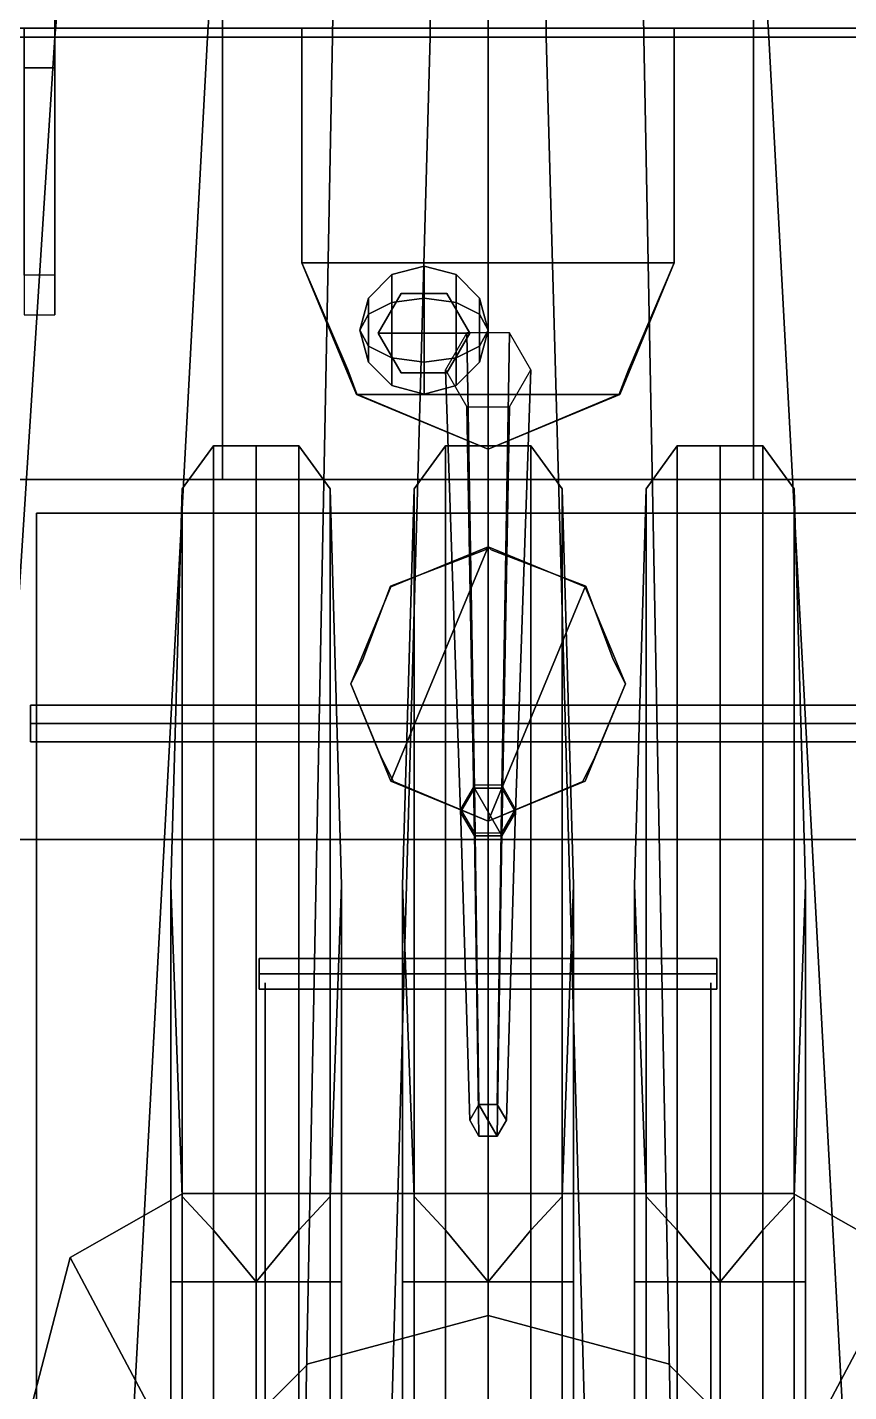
# Model space of a CAD drawing. Header units: millimetres. Extents: x -5 to 5, y -86 to 49.
# Drawn here: x -1.51 to 1.182, y 20.79 to 25.263 of the extents above; entities that cross this region are included whole.
import ezdxf

# ---------------------------------------------------------------- set-up
doc = ezdxf.new("R2010")
doc.units = ezdxf.units.MM
for name, color, linetype in [('deck', 3, 'Continuous'), ('drawing', 9, 'Continuous'), ('h2', 6, 'Continuous'), ('railings', 6, 'Continuous'), ('superstructure', 2, 'Continuous'), ('turret', 2, 'Continuous')]:
    doc.layers.add(name, color=color, linetype=linetype)

msp = doc.modelspace()

# ---------------------------------------------------------------- linework, layer by layer
for points in [[(0, 22.16, 24.81), (0, 48.64, 5.23), (0, 48.64, 5.28), (0, 22.16, 24.85)], [(0, 22.16, 24.85), (0, 48.64, 5.28), (0, 48.64, 5.23), (0, 22.16, 24.81)], [(0, 25.23, -3.21), (0, 29.89, -3.21), (0.19, 29.89, -3.14), (0.19, 25.23, -3.21)], [(0.19, 25.23, -3.21), (0.19, 29.89, -3.14), (0.44, 29.89, -3.02), (0.51, 25.23, -3.12)], [(0.51, 25.23, -3.12), (0.44, 29.89, -3.02), (0.62, 29.89, -2.9), (0.92, 25.23, -2.9)], [(0.92, 25.23, -2.9), (0.62, 29.89, -2.9), (1.01, 29.89, -2.61), (1.42, 25.23, -2.61)], [(1.42, 25.23, -2.61), (1.01, 29.89, -2.61), (1.33, 29.89, -2.29), (1.76, 25.23, -2.29)], [(0.87, 25.23, 5.01), (0.87, 27.24, 5.01), (0, 27.24, 5.05), (0, 25.23, 5.05)], [(1.89, 25.23, 4.97), (1.42, 27.24, 4.985), (0.87, 27.24, 5.01), (0.87, 25.23, 5.01)], [(-1.42, 25.26, 7.34), (-1.42, 24.45, 4.81), (-1.52, 24.45, 4.81), (-1.52, 25.26, 7.34)], [(-1.42, 25.13, 7.34), (-1.42, 25.26, 7.34), (-1.52, 25.26, 7.34), (-1.52, 25.13, 7.34)], [(-1.42, 24.32, 4.81), (-1.42, 24.45, 4.81), (-1.42, 25.26, 7.34), (-1.42, 25.13, 7.34)], [(0, 20.57, -3.3), (0, 25.23, -3.21), (0.19, 25.23, -3.21), (0.32, 20.57, -3.21)], [(0, 23.78, 5.04), (0, 25.23, 5.04), (0.87, 25.23, 5), (0.87, 23.78, 5)], [(0.87, 23.78, 5.01), (0.87, 25.23, 5.01), (0, 25.23, 5.05), (0, 23.78, 5.05)], [(0.32, 20.57, -3.21), (0.19, 25.23, -3.21), (0.51, 25.23, -3.12), (0.6, 20.57, -3.12)], [(0.6, 20.57, -3.12), (0.51, 25.23, -3.12), (0.92, 25.23, -2.9), (1.17, 20.57, -2.9)], [(0.87, 23.78, 5), (0.87, 25.23, 5), (1.89, 25.23, 4.96), (1.89, 23.78, 4.96)], [(1.89, 23.78, 4.97), (1.89, 25.23, 4.97), (0.87, 25.23, 5.01), (0.87, 23.78, 5.01)], [(1.17, 20.57, -2.9), (0.92, 25.23, -2.9), (1.42, 25.23, -2.61), (1.72, 20.57, -2.61)], [(-1.52, 25.13, 7.34), (-1.52, 24.32, 4.81), (-1.42, 24.32, 4.81), (-1.42, 25.13, 7.34)], [(-0.315, 24.3609, 9.7975), (-0.21, 24.375, 9.8219), (-0.21, 24.48, 9.64), (-0.315, 24.4519, 9.64)], [(-0.315, 24.4519, 9.64), (-0.21, 24.48, 9.64), (-0.21, 24.375, 9.4581), (-0.315, 24.3609, 9.4825)], [(-0.21, 24.375, 9.8219), (-0.105, 24.3609, 9.7975), (-0.105, 24.4519, 9.64), (-0.21, 24.48, 9.64)], [(-0.21, 24.48, 9.64), (-0.105, 24.4519, 9.64), (-0.105, 24.3609, 9.4825), (-0.21, 24.375, 9.4581)], [(-0.3919, 24.3225, 9.7309), (-0.315, 24.3609, 9.7975), (-0.315, 24.4519, 9.64), (-0.3919, 24.375, 9.64)], [(-0.3919, 24.375, 9.64), (-0.315, 24.4519, 9.64), (-0.315, 24.3609, 9.4825), (-0.3919, 24.3225, 9.5491)], [(-0.105, 24.3609, 9.7975), (-0.0281, 24.3225, 9.7309), (-0.0281, 24.375, 9.64), (-0.105, 24.4519, 9.64)], [(-0.105, 24.4519, 9.64), (-0.0281, 24.375, 9.64), (-0.0281, 24.3225, 9.5491), (-0.105, 24.3609, 9.4825)], [(-0.36, 24.26, 9.46), (-0.06, 24.26, 9.46), (-0.135, 24.3899, 9.46), (-0.285, 24.3899, 9.46)], [(-0.285, 24.3899, 8.62), (-0.36, 24.26, 8.62), (-0.36, 24.26, 9.46), (-0.285, 24.3899, 9.46)], [(-0.135, 24.3899, 8.62), (-0.285, 24.3899, 8.62), (-0.285, 24.3899, 9.46), (-0.135, 24.3899, 9.46)], [(-0.06, 24.26, 8.62), (-0.135, 24.3899, 8.62), (-0.135, 24.3899, 9.46), (-0.06, 24.26, 9.46)], [(-0.42, 24.27, 9.64), (-0.3919, 24.3225, 9.7309), (-0.3919, 24.375, 9.64), (-0.42, 24.27, 9.64)], [(-0.42, 24.27, 9.64), (-0.3919, 24.375, 9.64), (-0.3919, 24.3225, 9.5491), (-0.42, 24.27, 9.64)], [(-0.3919, 24.2175, 9.7309), (-0.315, 24.1791, 9.7975), (-0.315, 24.3609, 9.7975), (-0.3919, 24.3225, 9.7309)], [(-0.3919, 24.3225, 9.5491), (-0.315, 24.3609, 9.4825), (-0.315, 24.1791, 9.4825), (-0.3919, 24.2175, 9.5491)], [(-0.315, 24.1791, 9.7975), (-0.21, 24.165, 9.8219), (-0.21, 24.375, 9.8219), (-0.315, 24.3609, 9.7975)], [(-0.315, 24.3609, 9.4825), (-0.21, 24.375, 9.4581), (-0.21, 24.165, 9.4581), (-0.315, 24.1791, 9.4825)], [(-0.21, 24.165, 9.8219), (-0.105, 24.1791, 9.7975), (-0.105, 24.3609, 9.7975), (-0.21, 24.375, 9.8219)], [(-0.21, 24.375, 9.4581), (-0.105, 24.3609, 9.4825), (-0.105, 24.1791, 9.4825), (-0.21, 24.165, 9.4581)], [(-0.105, 24.1791, 9.7975), (-0.0281, 24.2175, 9.7309), (-0.0281, 24.3225, 9.7309), (-0.105, 24.3609, 9.7975)], [(-0.105, 24.3609, 9.4825), (-0.0281, 24.3225, 9.5491), (-0.0281, 24.2175, 9.5491), (-0.105, 24.1791, 9.4825)], [(-0.0281, 24.3225, 9.7309), (0, 24.27, 9.64), (0, 24.27, 9.64), (-0.0281, 24.375, 9.64)], [(-0.0281, 24.375, 9.64), (0, 24.27, 9.64), (0, 24.27, 9.64), (-0.0281, 24.3225, 9.5491)], [(-0.42, 24.27, 9.64), (-0.3919, 24.2175, 9.7309), (-0.3919, 24.3225, 9.7309), (-0.42, 24.27, 9.64)], [(-0.42, 24.27, 9.64), (-0.3919, 24.3225, 9.5491), (-0.3919, 24.2175, 9.5491), (-0.42, 24.27, 9.64)], [(-0.0281, 24.2175, 9.7309), (0, 24.27, 9.64), (0, 24.27, 9.64), (-0.0281, 24.3225, 9.7309)], [(-0.0281, 24.3225, 9.5491), (0, 24.27, 9.64), (0, 24.27, 9.64), (-0.0281, 24.2175, 9.5491)], [(-0.42, 24.27, 9.64), (-0.3919, 24.165, 9.64), (-0.3919, 24.2175, 9.7309), (-0.42, 24.27, 9.64)], [(-0.42, 24.27, 9.64), (-0.3919, 24.2175, 9.5491), (-0.3919, 24.165, 9.64), (-0.42, 24.27, 9.64)], [(-0.285, 24.1301, 9.46), (-0.135, 24.1301, 9.46), (-0.06, 24.26, 9.46), (-0.36, 24.26, 9.46)], [(-0.36, 24.26, 8.62), (-0.285, 24.1301, 8.62), (-0.285, 24.1301, 9.46), (-0.36, 24.26, 9.46)], [(-0.07, 24.2612, 5.05), (-0.14, 24.14, 5.05), (-0.09, 22.69, 19.62), (-0.045, 22.7679, 19.62)], [(-0.135, 24.1301, 8.62), (-0.06, 24.26, 8.62), (-0.06, 24.26, 9.46), (-0.135, 24.1301, 9.46)], [(0.07, 24.2612, 5.05), (-0.07, 24.2612, 5.05), (-0.045, 22.7679, 19.62), (0.045, 22.7679, 19.62)], [(-0.0281, 24.165, 9.64), (0, 24.27, 9.64), (0, 24.27, 9.64), (-0.0281, 24.2175, 9.7309)], [(-0.0281, 24.2175, 9.5491), (0, 24.27, 9.64), (0, 24.27, 9.64), (-0.0281, 24.165, 9.64)], [(0.14, 24.14, 5.05), (0.07, 24.2612, 5.05), (0.045, 22.7679, 19.62), (0.09, 22.69, 19.62)], [(-0.3919, 24.165, 9.64), (-0.315, 24.0881, 9.64), (-0.315, 24.1791, 9.7975), (-0.3919, 24.2175, 9.7309)], [(-0.3919, 24.2175, 9.5491), (-0.315, 24.1791, 9.4825), (-0.315, 24.0881, 9.64), (-0.3919, 24.165, 9.64)], [(-0.105, 24.0881, 9.64), (-0.0281, 24.165, 9.64), (-0.0281, 24.2175, 9.7309), (-0.105, 24.1791, 9.7975)], [(-0.105, 24.1791, 9.4825), (-0.0281, 24.2175, 9.5491), (-0.0281, 24.165, 9.64), (-0.105, 24.0881, 9.64)], [(-0.315, 24.0881, 9.64), (-0.21, 24.06, 9.64), (-0.21, 24.165, 9.8219), (-0.315, 24.1791, 9.7975)], [(-0.315, 24.1791, 9.4825), (-0.21, 24.165, 9.4581), (-0.21, 24.06, 9.64), (-0.315, 24.0881, 9.64)], [(-0.21, 24.06, 9.64), (-0.105, 24.0881, 9.64), (-0.105, 24.1791, 9.7975), (-0.21, 24.165, 9.8219)], [(-0.21, 24.165, 9.4581), (-0.105, 24.1791, 9.4825), (-0.105, 24.0881, 9.64), (-0.21, 24.06, 9.64)], [(-0.285, 24.1301, 8.62), (-0.135, 24.1301, 8.62), (-0.135, 24.1301, 9.46), (-0.285, 24.1301, 9.46)], [(-0.14, 24.14, 5.05), (-0.07, 24.0188, 5.05), (-0.045, 22.6121, 19.62), (-0.09, 22.69, 19.62)], [(0.07, 24.0188, 5.05), (0.14, 24.14, 5.05), (0.09, 22.69, 19.62), (0.045, 22.6121, 19.62)], [(-0.07, 24.0188, 5.05), (0.07, 24.0188, 5.05), (0.045, 22.6121, 19.62), (-0.045, 22.6121, 19.62)], [(0.87, 23.78, 5), (0.87, 23.78, 5.01), (0, 23.78, 5.05), (0, 23.78, 5.04)], [(1.89, 23.78, 4.96), (1.89, 23.78, 4.97), (0.87, 23.78, 5.01), (0.87, 23.78, 5)], [(-0.3182, 22.7918, 18.46), (0, 23.56, 18.46), (-0.3182, 23.4282, 18.46), (-0.45, 23.11, 18.46)], [(0, 23.56, 18.36), (-0.3182, 23.4282, 18.36), (-0.3182, 23.4282, 18.46), (0, 23.56, 18.46)], [(0, 22.66, 18.46), (0.3182, 23.4282, 18.46), (0, 23.56, 18.46), (-0.3182, 22.7918, 18.46)], [(0.3182, 23.4282, 18.36), (0, 23.56, 18.36), (0, 23.56, 18.46), (0.3182, 23.4282, 18.46)], [(-0.3182, 23.4282, 18.36), (-0.45, 23.11, 18.36), (-0.45, 23.11, 18.46), (-0.3182, 23.4282, 18.46)], [(0.3182, 22.7918, 18.46), (0.45, 23.11, 18.46), (0.3182, 23.4282, 18.46), (0, 22.66, 18.46)], [(0.45, 23.11, 18.36), (0.3182, 23.4282, 18.36), (0.3182, 23.4282, 18.46), (0.45, 23.11, 18.46)], [(-0.45, 23.11, 18.36), (-0.3182, 22.7918, 18.36), (-0.3182, 22.7918, 18.46), (-0.45, 23.11, 18.46)], [(0.3182, 22.7918, 18.36), (0.45, 23.11, 18.36), (0.45, 23.11, 18.46), (0.3182, 22.7918, 18.46)], [(-1.5, 23.04, 18.11), (-1.5, 22.98, 18.17), (1.5, 22.98, 18.17), (1.5, 23.04, 18.11)], [(-1.5, 22.98, 18.05), (-1.5, 23.04, 18.11), (1.5, 23.04, 18.11), (1.5, 22.98, 18.05)], [(-1.5, 23.04, 18.11), (-1.5, 22.98, 18.05), (-1.5, 22.92, 18.11), (-1.5, 22.98, 18.17)], [(-1.5, 22.98, 18.17), (-1.5, 22.92, 18.11), (1.5, 22.92, 18.11), (1.5, 22.98, 18.17)], [(-1.5, 22.92, 18.11), (-1.5, 22.98, 18.05), (1.5, 22.98, 18.05), (1.5, 22.92, 18.11)], [(-1.48, -24.92, 18.17), (-1.48, 22.95, 18.14), (-1.48, 22.95, 18.08), (-1.48, -24.92, 18.11)], [(-1.48, -24.92, 18.11), (-1.48, 22.95, 18.08), (-1.48, 22.95, 18.14), (-1.48, -24.92, 18.17)], [(-0.3182, 22.7918, 18.36), (0, 22.66, 18.36), (0, 22.66, 18.46), (-0.3182, 22.7918, 18.46)], [(-0.045, 22.7779, 17.76), (-0.09, 22.7, 17.76), (-0.06, 21.68, 29.08), (-0.03, 21.732, 29.08)], [(-0.09, 22.69, 19.62), (-0.045, 22.6121, 19.62), (0.045, 22.6121, 19.62), (-0.045, 22.7679, 19.62)], [(0.045, 22.7779, 17.76), (-0.045, 22.7779, 17.76), (-0.03, 21.732, 29.08), (0.03, 21.732, 29.08)], [(-0.045, 22.7679, 19.62), (0.045, 22.6121, 19.62), (0.09, 22.69, 19.62), (0.045, 22.7679, 19.62)], [(0, 22.66, 18.36), (0.3182, 22.7918, 18.36), (0.3182, 22.7918, 18.46), (0, 22.66, 18.46)], [(0.09, 22.7, 17.76), (0.045, 22.7779, 17.76), (0.03, 21.732, 29.08), (0.06, 21.68, 29.08)], [(-0.09, 22.7, 17.76), (-0.045, 22.6221, 17.76), (-0.03, 21.628, 29.08), (-0.06, 21.68, 29.08)], [(0.045, 22.6221, 17.76), (0.09, 22.7, 17.76), (0.06, 21.68, 29.08), (0.03, 21.628, 29.08)], [(-0.045, 22.6221, 17.76), (0.045, 22.6221, 17.76), (0.03, 21.628, 29.08), (-0.03, 21.628, 29.08)], [(-0.75, 22.21, 24.86), (-0.75, 22.16, 24.91), (0.75, 22.16, 24.91), (0.75, 22.21, 24.86)], [(-0.75, 22.16, 24.81), (-0.75, 22.21, 24.86), (0.75, 22.21, 24.86), (0.75, 22.16, 24.81)], [(-0.75, 22.21, 24.86), (-0.75, 22.16, 24.81), (-0.75, 22.11, 24.86), (-0.75, 22.16, 24.91)], [(0.75, 22.16, 24.91), (0.75, 22.11, 24.86), (0.75, 22.16, 24.81), (0.75, 22.21, 24.86)], [(-0.75, 22.16, 24.91), (-0.75, 22.11, 24.86), (0.75, 22.11, 24.86), (0.75, 22.16, 24.91)], [(-0.75, 22.11, 24.86), (-0.75, 22.16, 24.81), (0.75, 22.16, 24.81), (0.75, 22.11, 24.86)], [(-0.73, -25.77, 24.88), (-0.73, 22.13, 24.88), (-0.73, 22.13, 24.84), (-0.73, -25.77, 24.84)], [(-0.73, -25.77, 24.84), (-0.73, 22.13, 24.84), (-0.73, 22.13, 24.88), (-0.73, -25.77, 24.88)], [(0.73, -25.77, 24.88), (0.73, 22.13, 24.88), (0.73, 22.13, 24.84), (0.73, -25.77, 24.84)], [(0.73, -25.77, 24.84), (0.73, 22.13, 24.84), (0.73, 22.13, 24.88), (0.73, -25.77, 24.88)], [(0, -26.11, 26.91), (0, 21.81, 27.02), (0, 21.82, 26.98), (0, -26.11, 26.87)], [(0, -26.11, 26.87), (0, 21.82, 26.98), (0, 21.81, 27.02), (0, -26.11, 26.91)], [(-0.06, 21.68, 29.08), (-0.03, 21.628, 29.08), (0.03, 21.628, 29.08), (-0.03, 21.732, 29.08)], [(-0.03, 21.732, 29.08), (0.03, 21.628, 29.08), (0.06, 21.68, 29.08), (0.03, 21.732, 29.08)]]:
    msp.add_3dface(points)
at = {"layer": 'deck', "color": 3}
for points in [[(3.22, 25.23, 2.72), (3.37, 25.23, 3.82), (-3.37, 25.23, 3.82), (-3.22, 25.23, 2.72)], [(3.2972, 22.6, 2.54), (3.19, 25.23, 2.54), (-3.19, 25.23, 2.54), (-3.2972, 22.6, 2.54)], [(3.19, 25.23, 2.54), (3.22, 25.23, 2.72), (-3.22, 25.23, 2.72), (-3.19, 25.23, 2.54)], [(3.4, 20.57, 2.54), (3.3172, 22.6, 2.54), (-3.3172, 22.6, 2.54), (-3.4, 20.57, 2.54)]]:
    msp.add_3dface(points, dxfattribs=at)
at = {"layer": 'drawing', "extrusion": (1, -1.22461e-16, 0)}
msp.add_line((0, -48.93, -5.93), (0, 48.93, -5.93), dxfattribs=at)
at = {"layer": 'h2'}
for points in [[(-1.76, 25.23, -2.29), (-1.33, 29.89, -2.29), (-1.61, 29.89, -1.91), (-2.1, 25.23, -1.91)], [(-1.89, 25.23, 4.97), (-1.61, 29.89, 4.97), (-1.42, 28.08, 4.985), (-1.42, 27.24, 4.985)], [(-1.42, 25.23, -2.61), (-1.01, 29.89, -2.61), (-1.33, 29.89, -2.29), (-1.76, 25.23, -2.29)], [(-0.92, 25.23, -2.9), (-0.62, 29.89, -2.9), (-1.01, 29.89, -2.61), (-1.42, 25.23, -2.61)], [(-0.51, 25.23, -3.12), (-0.44, 29.89, -3.02), (-0.62, 29.89, -2.9), (-0.92, 25.23, -2.9)], [(-0.19, 25.23, -3.21), (-0.19, 29.89, -3.14), (-0.44, 29.89, -3.02), (-0.51, 25.23, -3.12)], [(0, 25.23, -3.21), (0, 29.89, -3.21), (-0.19, 29.89, -3.14), (-0.19, 25.23, -3.21)], [(-1.89, 25.23, 4.97), (-1.42, 27.24, 4.985), (-0.87, 27.24, 5.01), (-0.87, 25.23, 5.01)], [(-0.87, 25.23, 5.01), (-0.87, 27.24, 5.01), (0, 27.24, 5.05), (0, 25.23, 5.05)], [(-1.72, 20.57, -2.61), (-1.42, 25.23, -2.61), (-1.76, 25.23, -2.29), (-2.1, 20.57, -2.29)], [(-1.89, 23.78, 4.97), (-1.89, 25.23, 4.97), (-0.87, 25.23, 5.01), (-0.87, 23.78, 5.01)], [(-0.87, 23.78, 5), (-0.87, 25.23, 5), (-1.89, 25.23, 4.96), (-1.89, 23.78, 4.96)], [(-1.17, 20.57, -2.9), (-0.92, 25.23, -2.9), (-1.42, 25.23, -2.61), (-1.72, 20.57, -2.61)], [(-0.6, 20.57, -3.12), (-0.51, 25.23, -3.12), (-0.92, 25.23, -2.9), (-1.17, 20.57, -2.9)], [(-0.87, 23.78, 5.01), (-0.87, 25.23, 5.01), (0, 25.23, 5.05), (0, 23.78, 5.05)], [(0, 23.78, 5.04), (0, 25.23, 5.04), (-0.87, 25.23, 5), (-0.87, 23.78, 5)], [(-0.32, 20.57, -3.21), (-0.19, 25.23, -3.21), (-0.51, 25.23, -3.12), (-0.6, 20.57, -3.12)], [(0, 20.57, -3.3), (0, 25.23, -3.21), (-0.19, 25.23, -3.21), (-0.32, 20.57, -3.21)], [(-1.89, 23.78, 4.96), (-1.89, 23.78, 4.97), (-0.87, 23.78, 5.01), (-0.87, 23.78, 5)], [(-0.87, 23.78, 5), (-0.87, 23.78, 5.01), (0, 23.78, 5.05), (0, 23.78, 5.04)]]:
    msp.add_3dface(points, dxfattribs=at)
at = {"layer": 'railings'}
for points in [[(-0.61, 25.18, 8.61), (-0.61, 25.26, 8.61), (-0.61, 25.26, 9.69), (-0.61, 25.18, 9.69)], [(-0.61, 25.18, 9.69), (-0.61, 25.26, 9.69), (-0.61, 25.26, 8.61), (-0.61, 25.18, 8.61)], [(0.61, 25.18, 9.69), (0.61, 25.26, 9.69), (0.61, 25.26, 8.61), (0.61, 25.18, 8.61)], [(0.61, 25.18, 8.61), (0.61, 25.26, 8.61), (0.61, 25.26, 9.69), (0.61, 25.18, 9.69)], [(-0.61, 24.57, 9.15), (-0.61, 24.57, 9.18), (-0.61, 25.18, 9.18), (-0.61, 25.18, 9.15)], [(-0.61, 25.18, 9.15), (-0.61, 25.18, 9.18), (-0.61, 24.57, 9.18), (-0.61, 24.57, 9.15)], [(-0.61, 25.18, 9.66), (-0.61, 25.18, 9.69), (-0.61, 24.57, 9.69), (-0.61, 24.57, 9.66)], [(-0.61, 24.57, 9.66), (-0.61, 24.57, 9.69), (-0.61, 25.18, 9.69), (-0.61, 25.18, 9.66)], [(0.61, 25.18, 9.66), (0.61, 25.18, 9.69), (0.61, 24.57, 9.69), (0.61, 24.57, 9.66)], [(0.61, 24.57, 9.66), (0.61, 24.57, 9.69), (0.61, 25.18, 9.69), (0.61, 25.18, 9.66)], [(0.61, 25.18, 9.15), (0.61, 25.18, 9.18), (0.61, 24.57, 9.18), (0.61, 24.57, 9.15)], [(0.61, 24.57, 9.15), (0.61, 24.57, 9.18), (0.61, 25.18, 9.18), (0.61, 25.18, 9.15)], [(-0.61, 24.49, 9.69), (-0.61, 24.57, 9.69), (-0.61, 24.57, 8.61), (-0.61, 24.49, 8.61)], [(-0.61, 24.49, 8.61), (-0.61, 24.57, 8.61), (-0.61, 24.57, 9.69), (-0.61, 24.49, 9.69)], [(0.61, 24.49, 8.61), (0.61, 24.57, 8.61), (0.61, 24.57, 9.69), (0.61, 24.49, 9.69)], [(0.61, 24.49, 9.69), (0.61, 24.57, 9.69), (0.61, 24.57, 8.61), (0.61, 24.49, 8.61)], [(-0.46, 24.14, 9.15), (-0.46, 24.14, 9.18), (-0.61, 24.49, 9.18), (-0.61, 24.49, 9.15)], [(-0.61, 24.49, 9.15), (-0.61, 24.49, 9.18), (-0.46, 24.14, 9.18), (-0.46, 24.14, 9.15)], [(-0.61, 24.49, 9.66), (-0.61, 24.49, 9.69), (-0.46, 24.14, 9.69), (-0.46, 24.14, 9.66)], [(-0.46, 24.14, 9.66), (-0.46, 24.14, 9.69), (-0.61, 24.49, 9.69), (-0.61, 24.49, 9.66)], [(0.46, 24.14, 9.66), (0.46, 24.14, 9.69), (0.61, 24.49, 9.69), (0.61, 24.49, 9.66)], [(0.61, 24.49, 9.66), (0.61, 24.49, 9.69), (0.46, 24.14, 9.69), (0.46, 24.14, 9.66)], [(0.61, 24.49, 9.15), (0.61, 24.49, 9.18), (0.46, 24.14, 9.18), (0.46, 24.14, 9.15)], [(0.46, 24.14, 9.15), (0.46, 24.14, 9.18), (0.61, 24.49, 9.18), (0.61, 24.49, 9.15)], [(-0.43, 24.06, 9.69), (-0.46, 24.14, 9.69), (-0.46, 24.14, 8.61), (-0.43, 24.06, 8.61)], [(-0.43, 24.06, 8.61), (-0.46, 24.14, 8.61), (-0.46, 24.14, 9.69), (-0.43, 24.06, 9.69)], [(0.43, 24.06, 9.69), (0.46, 24.14, 9.69), (0.46, 24.14, 8.61), (0.43, 24.06, 8.61)], [(0.43, 24.06, 8.61), (0.46, 24.14, 8.61), (0.46, 24.14, 9.69), (0.43, 24.06, 9.69)], [(-0.43, 24.06, 9.15), (-0.43, 24.06, 9.18), (0, 23.88, 9.18), (0, 23.88, 9.15)], [(0, 23.88, 9.15), (0, 23.88, 9.18), (-0.43, 24.06, 9.18), (-0.43, 24.06, 9.15)], [(0, 23.88, 9.66), (0, 23.88, 9.69), (-0.43, 24.06, 9.69), (-0.43, 24.06, 9.66)], [(-0.43, 24.06, 9.66), (-0.43, 24.06, 9.69), (0, 23.88, 9.69), (0, 23.88, 9.66)], [(0.43, 24.06, 9.66), (0.43, 24.06, 9.69), (0, 23.88, 9.69), (0, 23.88, 9.66)], [(0, 23.88, 9.66), (0, 23.88, 9.69), (0.43, 24.06, 9.69), (0.43, 24.06, 9.66)], [(0, 23.88, 9.15), (0, 23.88, 9.18), (0.43, 24.06, 9.18), (0.43, 24.06, 9.15)], [(0.43, 24.06, 9.15), (0.43, 24.06, 9.18), (0, 23.88, 9.18), (0, 23.88, 9.15)], [(-0.01, 23.55, 19), (-0.01, 23.55, 19.03), (-0.32, 23.43, 19.03), (-0.32, 23.43, 19)], [(-0.32, 23.43, 19), (-0.32, 23.43, 19.03), (-0.01, 23.55, 19.03), (-0.01, 23.55, 19)], [(-0.32, 23.43, 19.51), (-0.32, 23.43, 19.54), (-0.01, 23.55, 19.54), (-0.01, 23.55, 19.51)], [(-0.01, 23.55, 19.51), (-0.01, 23.55, 19.54), (-0.32, 23.43, 19.54), (-0.32, 23.43, 19.51)], [(-0.01, 23.55, 18.46), (0, 23.56, 18.46), (0, 23.56, 19.54), (-0.01, 23.55, 19.54)], [(-0.01, 23.55, 19.54), (0, 23.56, 19.54), (0, 23.56, 18.46), (-0.01, 23.55, 18.46)], [(0.01, 23.55, 18.46), (0, 23.56, 18.46), (0, 23.56, 19.54), (0.01, 23.55, 19.54)], [(0.01, 23.55, 19.54), (0, 23.56, 19.54), (0, 23.56, 18.46), (0.01, 23.55, 18.46)], [(0.32, 23.43, 19.51), (0.32, 23.43, 19.54), (0.01, 23.55, 19.54), (0.01, 23.55, 19.51)], [(0.01, 23.55, 19.51), (0.01, 23.55, 19.54), (0.32, 23.43, 19.54), (0.32, 23.43, 19.51)], [(0.32, 23.43, 19), (0.32, 23.43, 19.03), (0.01, 23.55, 19.03), (0.01, 23.55, 19)], [(0.01, 23.55, 19), (0.01, 23.55, 19.03), (0.32, 23.43, 19.03), (0.32, 23.43, 19)], [(-0.32, 23.43, 19), (-0.32, 23.43, 19.03), (-0.41, 23.19, 19.03), (-0.41, 23.19, 19)], [(-0.41, 23.19, 19), (-0.41, 23.19, 19.03), (-0.32, 23.43, 19.03), (-0.32, 23.43, 19)], [(-0.41, 23.19, 19.51), (-0.41, 23.19, 19.54), (-0.32, 23.43, 19.54), (-0.32, 23.43, 19.51)], [(-0.32, 23.43, 19.51), (-0.32, 23.43, 19.54), (-0.41, 23.19, 19.54), (-0.41, 23.19, 19.51)], [(0.41, 23.19, 19.51), (0.41, 23.19, 19.54), (0.32, 23.43, 19.54), (0.32, 23.43, 19.51)], [(0.32, 23.43, 19.51), (0.32, 23.43, 19.54), (0.41, 23.19, 19.54), (0.41, 23.19, 19.51)], [(0.41, 23.19, 19), (0.41, 23.19, 19.03), (0.32, 23.43, 19.03), (0.32, 23.43, 19)], [(0.32, 23.43, 19), (0.32, 23.43, 19.03), (0.41, 23.19, 19.03), (0.41, 23.19, 19)], [(-0.45, 23.11, 18.46), (-0.41, 23.19, 18.46), (-0.41, 23.19, 19.54), (-0.45, 23.11, 19.54)], [(-0.45, 23.11, 19.54), (-0.41, 23.19, 19.54), (-0.41, 23.19, 18.46), (-0.45, 23.11, 18.46)], [(0.45, 23.11, 18.46), (0.41, 23.19, 18.46), (0.41, 23.19, 19.54), (0.45, 23.11, 19.54)], [(0.45, 23.11, 19.54), (0.41, 23.19, 19.54), (0.41, 23.19, 18.46), (0.45, 23.11, 18.46)], [(-0.35, 22.87, 19), (-0.35, 22.87, 19.03), (-0.45, 23.11, 19.03), (-0.45, 23.11, 19)], [(-0.45, 23.11, 19), (-0.45, 23.11, 19.03), (-0.35, 22.87, 19.03), (-0.35, 22.87, 19)], [(-0.45, 23.11, 19.51), (-0.45, 23.11, 19.54), (-0.35, 22.87, 19.54), (-0.35, 22.87, 19.51)], [(-0.35, 22.87, 19.51), (-0.35, 22.87, 19.54), (-0.45, 23.11, 19.54), (-0.45, 23.11, 19.51)], [(0.35, 22.87, 19.51), (0.35, 22.87, 19.54), (0.45, 23.11, 19.54), (0.45, 23.11, 19.51)], [(0.45, 23.11, 19.51), (0.45, 23.11, 19.54), (0.35, 22.87, 19.54), (0.35, 22.87, 19.51)], [(0.45, 23.11, 19), (0.45, 23.11, 19.03), (0.35, 22.87, 19.03), (0.35, 22.87, 19)], [(0.35, 22.87, 19), (0.35, 22.87, 19.03), (0.45, 23.11, 19.03), (0.45, 23.11, 19)], [(-0.31, 22.79, 18.46), (-0.35, 22.87, 18.46), (-0.35, 22.87, 19.54), (-0.31, 22.79, 19.54)], [(-0.31, 22.79, 19.54), (-0.35, 22.87, 19.54), (-0.35, 22.87, 18.46), (-0.31, 22.79, 18.46)], [(0.31, 22.79, 18.46), (0.35, 22.87, 18.46), (0.35, 22.87, 19.54), (0.31, 22.79, 19.54)], [(0.31, 22.79, 19.54), (0.35, 22.87, 19.54), (0.35, 22.87, 18.46), (0.31, 22.79, 18.46)], [(-0.31, 22.79, 19), (-0.31, 22.79, 19.03), (0, 22.66, 19.03), (0, 22.66, 19)], [(0, 22.66, 19), (0, 22.66, 19.03), (-0.31, 22.79, 19.03), (-0.31, 22.79, 19)], [(0, 22.66, 19.51), (0, 22.66, 19.54), (-0.31, 22.79, 19.54), (-0.31, 22.79, 19.51)], [(-0.31, 22.79, 19.51), (-0.31, 22.79, 19.54), (0, 22.66, 19.54), (0, 22.66, 19.51)], [(0, 22.66, 19.51), (0, 22.66, 19.54), (0.31, 22.79, 19.54), (0.31, 22.79, 19.51)], [(0.31, 22.79, 19.51), (0.31, 22.79, 19.54), (0, 22.66, 19.54), (0, 22.66, 19.51)], [(0, 22.66, 19), (0, 22.66, 19.03), (0.31, 22.79, 19.03), (0.31, 22.79, 19)], [(0.31, 22.79, 19), (0.31, 22.79, 19.03), (0, 22.66, 19.03), (0, 22.66, 19)]]:
    msp.add_3dface(points, dxfattribs=at)
at = {"layer": 'superstructure'}
for points in [[(-1.42, 25.29, 7.34), (-2.21, 25.29, 7.34), (-2.21, 25.26, 7.34), (-1.42, 25.26, 7.34)], [(-1.42, 25.29, 8.58), (-1.42, 25.29, 7.34), (-1.42, 25.26, 7.34), (-1.42, 25.26, 8.58)], [(1.42, 25.26, 8.58), (1.42, 25.29, 8.58), (-1.42, 25.29, 8.58), (-1.42, 25.26, 8.58)], [(-2.21, 25.26, 7.34), (-3.58, 25.26, 7.18), (-1.42, 25.26, 7.18), (-1.42, 25.26, 7.34)], [(1.42, 25.26, 7.34), (-1.42, 25.26, 7.18), (3.58, 25.26, 7.18), (2.21, 25.26, 7.34)], [(-1.42, 25.26, 8.58), (-1.42, 25.26, 7.18), (1.42, 25.26, 7.34), (1.42, 25.26, 8.58)], [(-0.61, 24.49, 8.61), (-0.61, 25.26, 8.61), (-0.61, 25.26, 8.51), (-0.61, 24.49, 8.51)], [(-0.61, 25.26, 8.61), (-0.61, 24.49, 8.61), (0.61, 24.49, 8.61), (0.61, 25.26, 8.61)], [(-0.61, 25.26, 8.51), (-0.61, 25.26, 8.61), (0.61, 25.26, 8.61), (0.61, 25.26, 8.51)], [(0.61, 25.26, 8.61), (0.61, 24.49, 8.61), (0.61, 24.49, 8.51), (0.61, 25.26, 8.51)], [(-0.4313, 24.0587, 8.61), (-0.61, 24.49, 8.61), (-0.61, 24.49, 8.51), (-0.4313, 24.0587, 8.51)], [(-0.61, 24.49, 8.61), (-0.4313, 24.0587, 8.61), (0.4313, 24.0587, 8.61), (0.61, 24.49, 8.61)], [(0.61, 24.49, 8.61), (0.4313, 24.0587, 8.61), (0.4313, 24.0587, 8.51), (0.61, 24.49, 8.51)], [(0, 23.88, 8.61), (-0.4313, 24.0587, 8.61), (-0.4313, 24.0587, 8.51), (0, 23.88, 8.51)], [(-0.4313, 24.0587, 8.61), (0, 23.88, 8.61), (0, 23.88, 8.61), (0.4313, 24.0587, 8.61)], [(0.4313, 24.0587, 8.61), (0, 23.88, 8.61), (0, 23.88, 8.51), (0.4313, 24.0587, 8.51)], [(1.48, -8.59, 3.44), (1.48, 23.67, 3.44), (-1.48, 23.67, 3.44), (-1.48, -8.59, 3.44)], [(-1.48, 23.67, 3.44), (-1.48, 23.67, 2.54), (-1.48, 20.57, 2.54), (-1.48, 15.91, 3.44)], [(1.48, 23.67, 3.44), (1.48, 23.67, 2.54), (-1.48, 23.67, 2.54), (-1.48, 23.67, 3.44)]]:
    msp.add_3dface(points, dxfattribs=at)
at = {"layer": 'turret'}
for points in [[(-0.9, 21.15, 4.3425), (-1.0025, 21.15, 4.24), (-1.0025, 23.75, 4.24), (-0.9, 23.89, 4.3425)], [(-1.0025, 21.15, 4.24), (-0.9, 21.15, 4.3425), (-0.9, 23.89, 4.3425), (-1.0025, 23.75, 4.24)], [(-0.76, 21.15, 4.38), (-0.9, 21.15, 4.3425), (-0.9, 23.89, 4.3425), (-0.76, 23.89, 4.38)], [(-0.9, 21.15, 4.3425), (-0.76, 21.15, 4.38), (-0.76, 23.89, 4.38), (-0.9, 23.89, 4.3425)], [(-0.62, 21.15, 4.3425), (-0.76, 21.15, 4.38), (-0.76, 23.89, 4.38), (-0.62, 23.89, 4.3425)], [(-0.76, 21.15, 4.38), (-0.62, 21.15, 4.3425), (-0.62, 23.89, 4.3425), (-0.76, 23.89, 4.38)], [(-0.5175, 21.15, 4.24), (-0.62, 21.15, 4.3425), (-0.62, 23.89, 4.3425), (-0.5175, 23.75, 4.24)], [(-0.62, 21.15, 4.3425), (-0.5175, 21.15, 4.24), (-0.5175, 23.75, 4.24), (-0.62, 23.89, 4.3425)], [(-0.2425, 21.15, 4.24), (-0.14, 21.15, 4.3425), (-0.14, 23.89, 4.3425), (-0.2425, 23.75, 4.24)], [(-0.14, 21.15, 4.3425), (-0.2425, 21.15, 4.24), (-0.2425, 23.75, 4.24), (-0.14, 23.89, 4.3425)], [(-0.14, 21.15, 4.3425), (0, 21.15, 4.38), (0, 23.89, 4.38), (-0.14, 23.89, 4.3425)], [(0, 21.15, 4.38), (-0.14, 21.15, 4.3425), (-0.14, 23.89, 4.3425), (0, 23.89, 4.38)], [(0, 21.15, 4.38), (0.14, 21.15, 4.3425), (0.14, 23.89, 4.3425), (0, 23.89, 4.38)], [(0.14, 21.15, 4.3425), (0, 21.15, 4.38), (0, 23.89, 4.38), (0.14, 23.89, 4.3425)], [(0.14, 21.15, 4.3425), (0.2425, 21.15, 4.24), (0.2425, 23.75, 4.24), (0.14, 23.89, 4.3425)], [(0.2425, 21.15, 4.24), (0.14, 21.15, 4.3425), (0.14, 23.89, 4.3425), (0.2425, 23.75, 4.24)], [(0.62, 21.15, 4.3425), (0.5175, 21.15, 4.24), (0.5175, 23.75, 4.24), (0.62, 23.89, 4.3425)], [(0.5175, 21.15, 4.24), (0.62, 21.15, 4.3425), (0.62, 23.89, 4.3425), (0.5175, 23.75, 4.24)], [(0.76, 21.15, 4.38), (0.62, 21.15, 4.3425), (0.62, 23.89, 4.3425), (0.76, 23.89, 4.38)], [(0.62, 21.15, 4.3425), (0.76, 21.15, 4.38), (0.76, 23.89, 4.38), (0.62, 23.89, 4.3425)], [(0.9, 21.15, 4.3425), (0.76, 21.15, 4.38), (0.76, 23.89, 4.38), (0.9, 23.89, 4.3425)], [(0.76, 21.15, 4.38), (0.9, 21.15, 4.3425), (0.9, 23.89, 4.3425), (0.76, 23.89, 4.38)], [(1.0025, 21.15, 4.24), (0.9, 21.15, 4.3425), (0.9, 23.89, 4.3425), (1.0025, 23.75, 4.24)], [(0.9, 21.15, 4.3425), (1.0025, 21.15, 4.24), (1.0025, 23.75, 4.24), (0.9, 23.89, 4.3425)], [(-1.0025, 21.15, 4.24), (-1.04, 21.15, 4.1), (-1.04, 22.45, 4.1), (-1.0025, 23.75, 4.24)], [(-1.04, 21.15, 4.1), (-1.0025, 21.15, 4.24), (-1.0025, 23.75, 4.24), (-1.04, 22.45, 4.1)], [(-0.48, 21.15, 4.1), (-0.5175, 21.15, 4.24), (-0.5175, 23.75, 4.24), (-0.48, 22.45, 4.1)], [(-0.5175, 21.15, 4.24), (-0.48, 21.15, 4.1), (-0.48, 22.45, 4.1), (-0.5175, 23.75, 4.24)], [(-0.28, 21.15, 4.1), (-0.2425, 21.15, 4.24), (-0.2425, 23.75, 4.24), (-0.28, 22.45, 4.1)], [(-0.2425, 21.15, 4.24), (-0.28, 21.15, 4.1), (-0.28, 22.45, 4.1), (-0.2425, 23.75, 4.24)], [(0.2425, 21.15, 4.24), (0.28, 21.15, 4.1), (0.28, 22.45, 4.1), (0.2425, 23.75, 4.24)], [(0.28, 21.15, 4.1), (0.2425, 21.15, 4.24), (0.2425, 23.75, 4.24), (0.28, 22.45, 4.1)], [(0.5175, 21.15, 4.24), (0.48, 21.15, 4.1), (0.48, 22.45, 4.1), (0.5175, 23.75, 4.24)], [(0.48, 21.15, 4.1), (0.5175, 21.15, 4.24), (0.5175, 23.75, 4.24), (0.48, 22.45, 4.1)], [(1.04, 21.15, 4.1), (1.0025, 21.15, 4.24), (1.0025, 23.75, 4.24), (1.04, 22.45, 4.1)], [(1.0025, 21.15, 4.24), (1.04, 21.15, 4.1), (1.04, 22.45, 4.1), (1.0025, 23.75, 4.24)], [(-1.0025, 21.15, 3.96), (-1.04, 21.15, 4.1), (-1.04, 22.45, 4.1), (-1.0025, 21.43, 3.96)], [(-1.04, 21.15, 4.1), (-1.0025, 21.15, 3.96), (-1.0025, 21.43, 3.96), (-1.04, 22.45, 4.1)], [(-0.5175, 21.15, 3.96), (-0.48, 21.15, 4.1), (-0.48, 22.45, 4.1), (-0.5175, 21.43, 3.96)], [(-0.48, 21.15, 4.1), (-0.5175, 21.15, 3.96), (-0.5175, 21.43, 3.96), (-0.48, 22.45, 4.1)], [(-0.28, 21.15, 4.1), (-0.2425, 21.15, 3.96), (-0.2425, 21.43, 3.96), (-0.28, 22.45, 4.1)], [(-0.2425, 21.15, 3.96), (-0.28, 21.15, 4.1), (-0.28, 22.45, 4.1), (-0.2425, 21.43, 3.96)], [(0.28, 21.15, 4.1), (0.2425, 21.15, 3.96), (0.2425, 21.43, 3.96), (0.28, 22.45, 4.1)], [(0.2425, 21.15, 3.96), (0.28, 21.15, 4.1), (0.28, 22.45, 4.1), (0.2425, 21.43, 3.96)], [(0.48, 21.15, 4.1), (0.5175, 21.15, 3.96), (0.5175, 21.43, 3.96), (0.48, 22.45, 4.1)], [(0.5175, 21.15, 3.96), (0.48, 21.15, 4.1), (0.48, 22.45, 4.1), (0.5175, 21.43, 3.96)], [(1.0025, 21.15, 3.96), (1.04, 21.15, 4.1), (1.04, 22.45, 4.1), (1.0025, 21.43, 3.96)], [(1.04, 21.15, 4.1), (1.0025, 21.15, 3.96), (1.0025, 21.43, 3.96), (1.04, 22.45, 4.1)], [(-1, 21.44, 3.71), (0, 21.44, 3.71), (0, 18.65, 3.71), (-1.37, 21.23, 3.71)], [(0, 18.65, 3.81), (0, 21.44, 3.81), (-1, 21.44, 3.81), (-1.37, 21.23, 3.81)], [(-1.37, 21.23, 3.81), (-1, 21.44, 3.81), (-1, 21.44, 3.71), (-1.37, 21.23, 3.71)], [(-0.9, 21.15, 3.8575), (-1.0025, 21.15, 3.96), (-1.0025, 21.43, 3.96), (-0.9, 21.32, 3.8575)], [(-1.0025, 21.15, 3.96), (-0.9, 21.15, 3.8575), (-0.9, 21.32, 3.8575), (-1.0025, 21.43, 3.96)], [(-1, 21.44, 3.81), (1, 21.44, 3.81), (1, 21.44, 3.71), (-1, 21.44, 3.71)], [(-0.62, 21.15, 3.8575), (-0.5175, 21.15, 3.96), (-0.5175, 21.43, 3.96), (-0.62, 21.32, 3.8575)], [(-0.5175, 21.15, 3.96), (-0.62, 21.15, 3.8575), (-0.62, 21.32, 3.8575), (-0.5175, 21.43, 3.96)], [(-0.2425, 21.15, 3.96), (-0.14, 21.15, 3.8575), (-0.14, 21.32, 3.8575), (-0.2425, 21.43, 3.96)], [(-0.14, 21.15, 3.8575), (-0.2425, 21.15, 3.96), (-0.2425, 21.43, 3.96), (-0.14, 21.32, 3.8575)], [(1, 21.44, 3.81), (0, 21.44, 3.81), (0, 18.65, 3.81), (1.37, 21.23, 3.81)], [(0, 18.65, 3.71), (0, 21.44, 3.71), (1, 21.44, 3.71), (1.37, 21.23, 3.71)], [(0.2425, 21.15, 3.96), (0.14, 21.15, 3.8575), (0.14, 21.32, 3.8575), (0.2425, 21.43, 3.96)], [(0.14, 21.15, 3.8575), (0.2425, 21.15, 3.96), (0.2425, 21.43, 3.96), (0.14, 21.32, 3.8575)], [(0.5175, 21.15, 3.96), (0.62, 21.15, 3.8575), (0.62, 21.32, 3.8575), (0.5175, 21.43, 3.96)], [(0.62, 21.15, 3.8575), (0.5175, 21.15, 3.96), (0.5175, 21.43, 3.96), (0.62, 21.32, 3.8575)], [(0.9, 21.15, 3.8575), (1.0025, 21.15, 3.96), (1.0025, 21.43, 3.96), (0.9, 21.32, 3.8575)], [(1.0025, 21.15, 3.96), (0.9, 21.15, 3.8575), (0.9, 21.32, 3.8575), (1.0025, 21.43, 3.96)], [(1.37, 21.23, 3.71), (1, 21.44, 3.71), (1, 21.44, 3.81), (1.37, 21.23, 3.81)], [(-0.9, 21.15, 3.8575), (-0.76, 21.15, 3.82), (-0.76, 21.15, 3.82), (-0.9, 21.32, 3.8575)], [(-0.76, 21.15, 3.82), (-0.9, 21.15, 3.8575), (-0.9, 21.32, 3.8575), (-0.76, 21.15, 3.82)], [(-0.76, 21.15, 3.82), (-0.62, 21.15, 3.8575), (-0.62, 21.32, 3.8575), (-0.76, 21.15, 3.82)], [(-0.62, 21.15, 3.8575), (-0.76, 21.15, 3.82), (-0.76, 21.15, 3.82), (-0.62, 21.32, 3.8575)], [(0, 21.15, 3.82), (-0.14, 21.15, 3.8575), (-0.14, 21.32, 3.8575), (0, 21.15, 3.82)], [(-0.14, 21.15, 3.8575), (0, 21.15, 3.82), (0, 21.15, 3.82), (-0.14, 21.32, 3.8575)], [(0.14, 21.15, 3.8575), (0, 21.15, 3.82), (0, 21.15, 3.82), (0.14, 21.32, 3.8575)], [(0, 21.15, 3.82), (0.14, 21.15, 3.8575), (0.14, 21.32, 3.8575), (0, 21.15, 3.82)], [(0.62, 21.15, 3.8575), (0.76, 21.15, 3.82), (0.76, 21.15, 3.82), (0.62, 21.32, 3.8575)], [(0.76, 21.15, 3.82), (0.62, 21.15, 3.8575), (0.62, 21.32, 3.8575), (0.76, 21.15, 3.82)], [(0.76, 21.15, 3.82), (0.9, 21.15, 3.8575), (0.9, 21.32, 3.8575), (0.76, 21.15, 3.82)], [(0.9, 21.15, 3.8575), (0.76, 21.15, 3.82), (0.76, 21.15, 3.82), (0.9, 21.32, 3.8575)], [(-1.52, 20.65, 3.71), (-1.37, 21.23, 3.71), (0, 18.65, 3.71), (-0.74, 18.65, 3.71)], [(0, 18.65, 3.81), (-1.37, 21.23, 3.81), (-1.52, 20.65, 3.81), (-0.74, 18.65, 3.81)], [(-1.52, 20.65, 3.81), (-1.37, 21.23, 3.81), (-1.37, 21.23, 3.71), (-1.52, 20.65, 3.71)], [(0, 18.65, 3.71), (1.37, 21.23, 3.71), (1.52, 20.65, 3.71), (0.74, 18.65, 3.71)], [(1.52, 20.65, 3.81), (1.37, 21.23, 3.81), (0, 18.65, 3.81), (0.74, 18.65, 3.81)], [(-1.04, 17.78, 4.1), (-1.0025, 17.78, 4.24), (-1.0025, 21.15, 4.24), (-1.04, 21.15, 4.1)], [(-1.0025, 17.78, 3.96), (-1.04, 17.78, 4.1), (-1.04, 21.15, 4.1), (-1.0025, 21.15, 3.96)], [(-0.9, 17.78, 3.8575), (-1.0025, 17.78, 3.96), (-1.0025, 21.15, 3.96), (-0.9, 21.15, 3.8575)], [(-1.0025, 17.78, 4.24), (-0.9, 17.78, 4.3425), (-0.9, 21.15, 4.3425), (-1.0025, 21.15, 4.24)], [(-0.76, 17.78, 3.82), (-0.9, 17.78, 3.8575), (-0.9, 21.15, 3.8575), (-0.76, 21.15, 3.82)], [(-0.9, 17.78, 4.3425), (-0.76, 17.78, 4.38), (-0.76, 21.15, 4.38), (-0.9, 21.15, 4.3425)], [(-0.62, 17.78, 3.8575), (-0.76, 17.78, 3.82), (-0.76, 21.15, 3.82), (-0.62, 21.15, 3.8575)], [(-0.76, 17.78, 4.38), (-0.62, 17.78, 4.3425), (-0.62, 21.15, 4.3425), (-0.76, 21.15, 4.38)], [(-0.5175, 17.78, 3.96), (-0.62, 17.78, 3.8575), (-0.62, 21.15, 3.8575), (-0.5175, 21.15, 3.96)], [(-0.62, 17.78, 4.3425), (-0.5175, 17.78, 4.24), (-0.5175, 21.15, 4.24), (-0.62, 21.15, 4.3425)], [(-0.5175, 17.78, 4.24), (-0.48, 17.78, 4.1), (-0.48, 21.15, 4.1), (-0.5175, 21.15, 4.24)], [(-0.48, 17.78, 4.1), (-0.5175, 17.78, 3.96), (-0.5175, 21.15, 3.96), (-0.48, 21.15, 4.1)], [(-0.28, 17.78, 4.1), (-0.2425, 17.78, 4.24), (-0.2425, 21.15, 4.24), (-0.28, 21.15, 4.1)], [(-0.2425, 17.78, 3.96), (-0.28, 17.78, 4.1), (-0.28, 21.15, 4.1), (-0.2425, 21.15, 3.96)], [(-0.14, 17.78, 3.8575), (-0.2425, 17.78, 3.96), (-0.2425, 21.15, 3.96), (-0.14, 21.15, 3.8575)], [(-0.2425, 17.78, 4.24), (-0.14, 17.78, 4.3425), (-0.14, 21.15, 4.3425), (-0.2425, 21.15, 4.24)], [(0, 17.78, 3.82), (-0.14, 17.78, 3.8575), (-0.14, 21.15, 3.8575), (0, 21.15, 3.82)], [(-0.14, 17.78, 4.3425), (0, 17.78, 4.38), (0, 21.15, 4.38), (-0.14, 21.15, 4.3425)], [(0.14, 17.78, 3.8575), (0, 17.78, 3.82), (0, 21.15, 3.82), (0.14, 21.15, 3.8575)], [(0, 17.78, 4.38), (0.14, 17.78, 4.3425), (0.14, 21.15, 4.3425), (0, 21.15, 4.38)], [(0.2425, 17.78, 3.96), (0.14, 17.78, 3.8575), (0.14, 21.15, 3.8575), (0.2425, 21.15, 3.96)], [(0.14, 17.78, 4.3425), (0.2425, 17.78, 4.24), (0.2425, 21.15, 4.24), (0.14, 21.15, 4.3425)], [(0.2425, 17.78, 4.24), (0.28, 17.78, 4.1), (0.28, 21.15, 4.1), (0.2425, 21.15, 4.24)], [(0.28, 17.78, 4.1), (0.2425, 17.78, 3.96), (0.2425, 21.15, 3.96), (0.28, 21.15, 4.1)], [(0.48, 17.78, 4.1), (0.5175, 17.78, 4.24), (0.5175, 21.15, 4.24), (0.48, 21.15, 4.1)], [(0.5175, 17.78, 3.96), (0.48, 17.78, 4.1), (0.48, 21.15, 4.1), (0.5175, 21.15, 3.96)], [(0.62, 17.78, 3.8575), (0.5175, 17.78, 3.96), (0.5175, 21.15, 3.96), (0.62, 21.15, 3.8575)], [(0.5175, 17.78, 4.24), (0.62, 17.78, 4.3425), (0.62, 21.15, 4.3425), (0.5175, 21.15, 4.24)], [(0.76, 17.78, 3.82), (0.62, 17.78, 3.8575), (0.62, 21.15, 3.8575), (0.76, 21.15, 3.82)], [(0.62, 17.78, 4.3425), (0.76, 17.78, 4.38), (0.76, 21.15, 4.38), (0.62, 21.15, 4.3425)], [(0.9, 17.78, 3.8575), (0.76, 17.78, 3.82), (0.76, 21.15, 3.82), (0.9, 21.15, 3.8575)], [(0.76, 17.78, 4.38), (0.9, 17.78, 4.3425), (0.9, 21.15, 4.3425), (0.76, 21.15, 4.38)], [(1.0025, 17.78, 3.96), (0.9, 17.78, 3.8575), (0.9, 21.15, 3.8575), (1.0025, 21.15, 3.96)], [(0.9, 17.78, 4.3425), (1.0025, 17.78, 4.24), (1.0025, 21.15, 4.24), (0.9, 21.15, 4.3425)], [(1.0025, 17.78, 4.24), (1.04, 17.78, 4.1), (1.04, 21.15, 4.1), (1.0025, 21.15, 4.24)], [(1.04, 17.78, 4.1), (1.0025, 17.78, 3.96), (1.0025, 21.15, 3.96), (1.04, 21.15, 4.1)], [(0, 21.04, 3.44), (-0.59, 20.8819, 3.44), (-0.59, 20.8819, 3.71), (0, 21.04, 3.71)], [(0.59, 20.8819, 3.44), (0, 21.04, 3.44), (0, 21.04, 3.71), (0.59, 20.8819, 3.71)], [(-0.59, 20.8819, 3.44), (-1.0219, 20.45, 3.44), (-1.0219, 20.45, 3.71), (-0.59, 20.8819, 3.71)], [(1.0219, 20.45, 3.44), (0.59, 20.8819, 3.44), (0.59, 20.8819, 3.71), (1.0219, 20.45, 3.71)]]:
    msp.add_3dface(points, dxfattribs=at)

doc.saveas('drawing.dxf')
